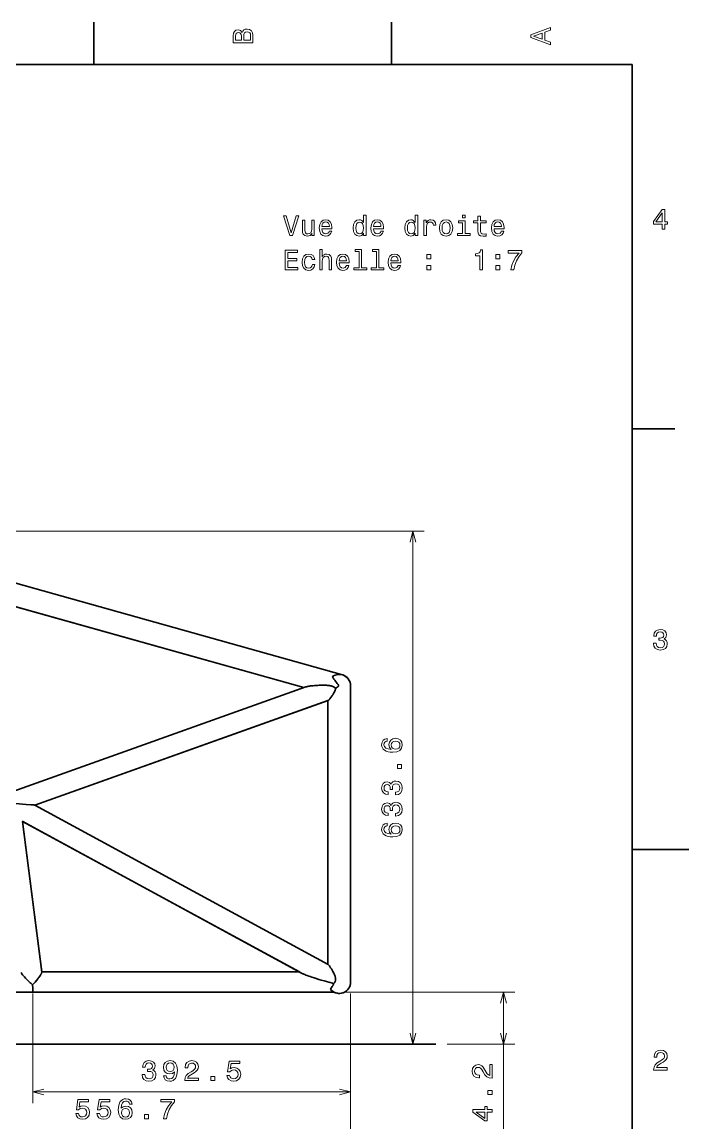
# Model space of a CAD drawing. Extents: x 0 to 420, y 0 to 297.
# Drawn here: x 302.3 to 420, y 100.2 to 294.5 of the extents above; entities that cross this region are included whole.
import ezdxf

# ---------------------------------------------------------------- set-up
doc = ezdxf.new("R2010")
doc.units = 0

msp = doc.modelspace()

# ---------------------------------------------------------------- linework, layer by layer
at = {"color": 7, "lineweight": 35, "ltscale": 0.1875}
for p, q in [((315, 287), (315, 294.5)), ((367.5, 287), (367.5, 294.5)), ((410, 222.699997), (417.5, 222.699997))]:
    msp.add_line(p, q, dxfattribs=at)
at = {"color": 7, "lineweight": 35}
for p, q in [((410, 287), (10, 287)), ((410, 10), (410, 287)), ((268.923492, 204.54863), (358.84906, 179.298935)), ((269.725861, 200.16864), (352.077179, 177.045685)), ((269.725891, 200.16864), (352.07724, 177.045654)), ((299.923279, 158.44429), (352.430786, 177.171753)), ((360.310303, 177.372864), (360.310303, 125.087151)), ((360.310303, 177.372864), (360.310303, 125.087151)), ((360.310303, 177.372864), (360.310303, 125.087151)), ((304.595764, 156.319), (356.344086, 174.775696)), ((304.595795, 156.319016), (356.310303, 174.763641)), ((356.310303, 174.763641), (356.310303, 128.206863)), ((304.595337, 156.319244), (356.350952, 128.184753)), ((302.343475, 153.478363), (351.782806, 126.603004)), ((302.44223, 153.424667), (351.286377, 126.872864)), ((302.442261, 153.424652), (305.809052, 126.872864)), ((305.815308, 126.82338), (302.442261, 153.424622)), ((351.286407, 126.872864), (305.809052, 126.872864)), ((304.235443, 123.30143), (259.341614, 123.30143)), ((304.235443, 123.30143), (259.392822, 123.30143)), ((357.409637, 123.30143), (304.235443, 123.30143)), ((357.409637, 123.30143), (304.235443, 123.30143)), ((23.694918, 114.130005), (375.359344, 114.130005))]:
    msp.add_line(p, q, dxfattribs=at)
at = {"color": 7, "lineweight": 13}
for p, q in [((274.199524, 204.645325), (373.312958, 204.645325)), ((371.312958, 114.130005), (371.312958, 204.645325)), ((359.409637, 123.30143), (389.275696, 123.30143)), ((360.310303, 123.087151), (360.310303, 81.043495)), ((360.310303, 123.087151), (360.310303, 96.966209)), ((360.310303, 123.087151), (360.310303, 71.443031)), ((387.275696, 96.615097), (387.275696, 123.30143)), ((304.235565, 105.694244), (360.310303, 105.694244))]:
    msp.add_line(p, q, dxfattribs=at)
at = {"color": 7, "lineweight": 35, "ltscale": 0.000296}
for p, q in [((360.310303, 177.372864), (360.310272, 177.361008)), ((360.310303, 125.087151), (360.310272, 125.099007))]:
    msp.add_line(p, q, dxfattribs=at)
at = {"color": 7, "lineweight": 35, "ltscale": 0.25}
msp.add_line((410, 148.5), (420, 148.5), dxfattribs=at)
at = {"color": 7, "lineweight": 35, "ltscale": 0.000365}
msp.add_line((360.310303, 125.087151), (360.310242, 125.101738), dxfattribs=at)
at = {"color": 7, "lineweight": 13, "ltscale": 0.484826}
msp.add_line((304.235565, 123.087273), (304.235565, 103.694244), dxfattribs=at)
at = {"color": 7, "lineweight": 13, "ltscale": 0.484823}
msp.add_line((360.310303, 123.087151), (360.310303, 103.694244), dxfattribs=at)
at = {"color": 230, "lineweight": 13}
msp.add_line((360.310303, 123.087151), (360.310303, 89.004845), dxfattribs=at)
at = {"color": 7, "lineweight": 13, "ltscale": 0.297909}
msp.add_line((377.359344, 114.130005), (389.275696, 114.130005), dxfattribs=at)
at = {"color": 7, "lineweight": 13}
for points in [[(395.583221, 290.466858), (395.583221, 290.930847), (394.554413, 291.299011), (394.554413, 292.695984), (395.583221, 293.064117), (395.583221, 293.538177), (392.078186, 292.257202), (392.078186, 291.742798)], [(341.192017, 292.630402), (340.899506, 292.983429), (340.70282, 293.074219), (340.460754, 293.104462), (340.082489, 293.03891), (339.810181, 292.842224), (339.643738, 292.524506), (339.583221, 292.080688), (339.583221, 290.835022), (343.083221, 290.835022), (343.083221, 292.151306), (343.012604, 292.620331), (342.805847, 292.968292), (342.478027, 293.18515), (342.034241, 293.260803), (341.736694, 293.215424), (341.489563, 293.094391), (341.308014, 292.897705)], [(341.035675, 291.984863), (341.035675, 291.299011), (340.001801, 291.299011), (340.001801, 292.025208), (340.032074, 292.297546), (340.122833, 292.489197), (340.279175, 292.605194), (340.511169, 292.645538), (340.743164, 292.600159), (340.904541, 292.479126), (341.005402, 292.272339)], [(342.664642, 292.095825), (342.664642, 291.299011), (341.45929, 291.299011), (341.45929, 292.050446), (341.494598, 292.368164), (341.600525, 292.595093), (341.782074, 292.731262), (342.044312, 292.776672), (342.321686, 292.731262), (342.513336, 292.605194), (342.629333, 292.393372)], [(394.125732, 291.460388), (392.582489, 292), (394.125732, 292.539642)], [(362.592743, 257.22052), (362.592743, 256.801941), (363.03656, 256.801941), (363.03656, 260.422974), (362.597809, 260.422974), (362.597809, 259.096619), (362.259888, 259.479889), (362.053131, 259.570679), (361.816101, 259.605988), (361.387421, 259.505096), (361.054565, 259.222687), (360.837708, 258.768799), (360.762054, 258.158569), (360.837708, 257.54834), (361.054565, 257.089417), (361.387421, 256.801941), (361.816101, 256.706116), (362.053131, 256.741425), (362.264954, 256.832214)], [(371.700836, 257.22052), (371.700836, 256.801941), (372.144623, 256.801941), (372.144623, 260.422974), (371.705872, 260.422974), (371.705872, 259.096619), (371.367981, 259.479889), (371.161194, 259.570679), (370.924164, 259.605988), (370.495483, 259.505096), (370.162628, 259.222687), (369.94577, 258.768799), (369.870117, 258.158569), (369.94577, 257.54834), (370.162628, 257.089417), (370.495483, 256.801941), (370.924164, 256.706116), (371.161194, 256.741425), (371.373016, 256.832214)], [(380.516388, 260.422974), (380.047363, 260.422974), (380.047363, 259.91864), (380.516388, 259.91864)], [(415.277374, 257.966766), (415.731262, 257.966766), (415.731262, 258.834198), (416.23056, 258.834198), (416.23056, 259.237671), (415.731262, 259.237671), (415.731262, 261.391113), (415.272339, 261.391113), (413.739197, 259.278015), (413.739197, 258.834198), (415.277374, 258.834198)], [(414.162842, 259.237671), (415.277374, 260.806091), (415.277374, 259.237671)], [(350.705872, 260.306976), (349.828339, 257.326447), (348.925598, 260.306976), (348.446503, 260.306976), (349.576172, 256.801941), (350.080505, 256.801941), (351.184967, 260.306976)], [(353.908325, 259.510162), (353.464508, 259.510162), (353.464508, 257.946747), (353.414093, 257.583649), (353.267822, 257.321381), (353.040894, 257.160004), (352.743317, 257.109589), (352.506287, 257.149933), (352.355011, 257.270966), (352.269257, 257.477722), (352.249084, 257.770233), (352.249084, 259.510162), (351.805298, 259.510162), (351.805298, 257.729889), (351.820435, 257.371826), (351.916229, 257.07428), (352.20874, 256.801941), (352.677765, 256.706116), (352.929932, 256.741425), (353.14679, 256.832214), (353.333374, 256.988525), (353.48468, 257.215485), (353.48468, 256.801941), (353.908325, 256.801941)], [(355.244781, 258.027435), (357.019989, 258.027435), (357.025024, 258.234222), (356.944336, 258.814178), (356.722443, 259.247894), (356.369415, 259.510162), (355.900391, 259.605988), (355.441467, 259.505096), (355.08844, 259.222687), (354.861481, 258.763763), (354.780792, 258.158569), (354.856445, 257.538239), (355.083374, 257.084351), (355.431366, 256.801941), (355.885254, 256.706116), (356.278625, 256.771667), (356.60141, 256.943146), (356.83844, 257.215485), (356.974609, 257.578583), (356.535828, 257.578583), (356.445068, 257.376862), (356.313934, 257.225586), (355.940735, 257.104523), (355.653259, 257.160004), (355.436401, 257.336517), (355.295197, 257.623993), (355.244781, 258.012329)], [(355.244781, 258.400635), (355.300232, 258.748627), (355.436401, 259.005829), (355.643188, 259.16217), (355.915527, 259.217651), (356.1828, 259.16217), (356.389587, 259.005829), (356.515656, 258.748627), (356.561066, 258.400635)], [(361.891754, 259.20755), (362.184265, 259.136963), (362.406158, 258.940277), (362.537292, 258.612457), (362.587708, 258.158569), (362.537292, 257.699646), (362.406158, 257.371826), (362.184265, 257.170105), (361.891754, 257.104523), (361.61438, 257.170105), (361.402557, 257.371826), (361.261353, 257.704681), (361.215942, 258.158569), (361.261353, 258.607422), (361.402557, 258.935211), (361.61438, 259.136963)], [(364.352844, 258.027435), (366.128052, 258.027435), (366.133087, 258.234222), (366.052399, 258.814178), (365.830505, 259.247894), (365.477478, 259.510162), (365.008453, 259.605988), (364.54953, 259.505096), (364.196503, 259.222687), (363.969543, 258.763763), (363.888855, 258.158569), (363.964508, 257.538239), (364.191467, 257.084351), (364.539429, 256.801941), (364.993317, 256.706116), (365.386688, 256.771667), (365.709473, 256.943146), (365.946503, 257.215485), (366.082672, 257.578583), (365.64389, 257.578583), (365.553131, 257.376862), (365.421997, 257.225586), (365.048798, 257.104523), (364.761353, 257.160004), (364.544495, 257.336517), (364.403259, 257.623993), (364.352844, 258.012329)], [(364.352844, 258.400635), (364.408325, 258.748627), (364.544495, 259.005829), (364.751251, 259.16217), (365.02359, 259.217651), (365.290894, 259.16217), (365.49765, 259.005829), (365.623718, 258.748627), (365.669128, 258.400635)], [(370.999817, 259.20755), (371.292328, 259.136963), (371.514221, 258.940277), (371.645355, 258.612457), (371.69577, 258.158569), (371.645355, 257.699646), (371.514221, 257.371826), (371.292328, 257.170105), (370.999817, 257.104523), (370.722443, 257.170105), (370.51062, 257.371826), (370.369415, 257.704681), (370.324036, 258.158569), (370.369415, 258.607422), (370.51062, 258.935211), (370.722443, 259.136963)], [(373.239014, 256.801941), (373.6828, 256.801941), (373.6828, 258.35022), (373.72821, 258.723419), (373.86438, 258.990692), (374.086273, 259.1521), (374.38382, 259.20755), (374.605713, 259.172272), (374.772156, 259.071381), (374.873016, 258.899933), (374.908325, 258.667938), (375.357147, 258.667938), (375.296631, 259.076447), (375.130219, 259.368958), (374.852844, 259.545471), (374.474609, 259.605988), (374.217377, 259.565643), (373.995483, 259.464752), (373.798798, 259.293304), (373.642456, 259.06131), (373.642456, 259.510162), (373.239014, 259.510162)], [(375.977478, 258.153534), (376.058167, 257.538239), (376.290161, 257.084351), (376.658325, 256.801941), (377.152557, 256.706116), (377.641754, 256.801941), (378.009888, 257.079315), (378.241882, 257.533203), (378.327606, 258.153534), (378.241882, 258.768799), (378.009888, 259.227722), (377.641754, 259.505096), (377.152557, 259.605988), (376.658325, 259.505096), (376.290161, 259.222687), (376.058167, 258.768799)], [(376.431366, 258.158569), (376.476746, 258.612457), (376.617981, 258.940277), (376.84491, 259.141998), (377.152557, 259.212616), (377.455139, 259.141998), (377.682098, 258.945313), (377.823303, 258.612457), (377.873718, 258.158569), (377.823303, 257.699646), (377.682098, 257.366791), (377.455139, 257.165039), (377.152557, 257.099487), (376.84491, 257.165039), (376.617981, 257.366791), (376.476746, 257.699646)], [(380.501251, 257.17514), (380.501251, 259.419373), (379.361481, 259.419373), (379.361481, 259.041138), (380.057434, 259.041138), (380.057434, 257.17514), (379.149658, 257.17514), (379.149658, 256.801941), (381.419128, 256.801941), (381.419128, 257.17514)], [(382.775757, 259.041138), (382.775757, 257.684509), (382.806, 257.245758), (382.947205, 256.943146), (383.229645, 256.766632), (383.70874, 256.706116), (384.233246, 256.731323), (384.233246, 257.114624), (383.849945, 257.084351), (383.501953, 257.124695), (383.315369, 257.250793), (383.23468, 257.462616), (383.219543, 257.760162), (383.219543, 259.041138), (384.233246, 259.041138), (384.233246, 259.419373), (383.219543, 259.419373), (383.219543, 260.211151), (382.775757, 260.211151), (382.775757, 259.419373), (382.009186, 259.419373), (382.009186, 259.041138)], [(385.60498, 258.027435), (387.380219, 258.027435), (387.385254, 258.234222), (387.304565, 258.814178), (387.082672, 259.247894), (386.729645, 259.510162), (386.26062, 259.605988), (385.801666, 259.505096), (385.448639, 259.222687), (385.22171, 258.763763), (385.141022, 258.158569), (385.216675, 257.538239), (385.443604, 257.084351), (385.791595, 256.801941), (386.245483, 256.706116), (386.638855, 256.771667), (386.961609, 256.943146), (387.198639, 257.215485), (387.334808, 257.578583), (386.896057, 257.578583), (386.805267, 257.376862), (386.674164, 257.225586), (386.300964, 257.104523), (386.013489, 257.160004), (385.796631, 257.336517), (385.655426, 257.623993), (385.60498, 258.012329)], [(385.60498, 258.400635), (385.660461, 258.748627), (385.796631, 259.005829), (386.003418, 259.16217), (386.275757, 259.217651), (386.54303, 259.16217), (386.749817, 259.005829), (386.875885, 258.748627), (386.921265, 258.400635)], [(348.769257, 250.755112), (350.988281, 250.755112), (350.988281, 251.178741), (349.233246, 251.178741), (349.233246, 252.363907), (350.796631, 252.363907), (350.796631, 252.782486), (349.233246, 252.782486), (349.233246, 253.831482), (350.947937, 253.831482), (350.947937, 254.255112), (348.769257, 254.255112)], [(353.545197, 252.565628), (353.983978, 252.565628), (353.893188, 252.969086), (353.676331, 253.286804), (353.33844, 253.48349), (352.899658, 253.559143), (352.415527, 253.458282), (352.047363, 253.175858), (351.815369, 252.716934), (351.73468, 252.101654), (351.810333, 251.491425), (352.037292, 251.037537), (352.395355, 250.755112), (352.884552, 250.659286), (353.318268, 250.73494), (353.656158, 250.946747), (353.888153, 251.279602), (353.989014, 251.723404), (353.565369, 251.723404), (353.489716, 251.440994), (353.348511, 251.229172), (353.14679, 251.098053), (352.899658, 251.057709), (352.592041, 251.12326), (352.370117, 251.324997), (352.233978, 251.652802), (352.188568, 252.116776), (352.233978, 252.570679), (352.375183, 252.898483), (352.602112, 253.10022), (352.899658, 253.170822), (353.161926, 253.125427), (353.358612, 253.00943), (353.489716, 252.817795)], [(354.856445, 250.755112), (355.300232, 250.755112), (355.300232, 252.318512), (355.345642, 252.676575), (355.491882, 252.938828), (355.718842, 253.10022), (356.021423, 253.160736), (356.263489, 253.110306), (356.414795, 252.974136), (356.490448, 252.747192), (356.515656, 252.444595), (356.515656, 250.755112), (356.959473, 250.755112), (356.959473, 252.53537), (356.939301, 252.893433), (356.848511, 253.190994), (356.550964, 253.463318), (356.086975, 253.559143), (355.834839, 253.523849), (355.617981, 253.428024), (355.436401, 253.276718), (355.300232, 253.069946), (355.300232, 254.376144), (354.856445, 254.376144)], [(358.280792, 251.980621), (360.056, 251.980621), (360.061066, 252.187393), (359.980347, 252.767365), (359.758453, 253.20108), (359.405426, 253.463318), (358.936401, 253.559143), (358.477478, 253.458282), (358.124451, 253.175858), (357.897522, 252.716934), (357.816803, 252.11174), (357.892456, 251.491425), (358.119415, 251.037537), (358.467407, 250.755112), (358.921295, 250.659286), (359.314667, 250.724854), (359.637421, 250.896317), (359.874451, 251.168655), (360.01062, 251.531769), (359.571869, 251.531769), (359.481079, 251.330032), (359.349945, 251.178741), (358.976746, 251.057709), (358.689301, 251.113174), (358.472443, 251.289688), (358.331238, 251.577164), (358.280792, 251.965485)], [(358.280792, 252.353821), (358.336273, 252.701797), (358.472443, 252.959), (358.679199, 253.115341), (358.951538, 253.170822), (359.218842, 253.115341), (359.425598, 252.959), (359.551697, 252.701797), (359.597076, 252.353821)], [(361.811066, 254.002945), (361.811066, 251.128311), (360.898224, 251.128311), (360.898224, 250.755112), (363.162628, 250.755112), (363.162628, 251.128311), (362.254852, 251.128311), (362.254852, 254.376144), (361.115082, 254.376144), (361.115082, 254.002945)], [(364.847076, 254.002945), (364.847076, 251.128311), (363.934265, 251.128311), (363.934265, 250.755112), (366.198669, 250.755112), (366.198669, 251.128311), (365.290894, 251.128311), (365.290894, 254.376144), (364.151123, 254.376144), (364.151123, 254.002945)], [(367.388855, 251.980621), (369.164063, 251.980621), (369.169128, 252.187393), (369.08844, 252.767365), (368.866516, 253.20108), (368.513489, 253.463318), (368.044495, 253.559143), (367.585541, 253.458282), (367.232513, 253.175858), (367.005585, 252.716934), (366.924896, 252.11174), (367.000519, 251.491425), (367.227478, 251.037537), (367.57547, 250.755112), (368.029358, 250.659286), (368.422729, 250.724854), (368.745483, 250.896317), (368.982513, 251.168655), (369.118683, 251.531769), (368.679932, 251.531769), (368.589142, 251.330032), (368.458038, 251.178741), (368.084839, 251.057709), (367.797363, 251.113174), (367.580505, 251.289688), (367.439301, 251.577164), (367.388855, 251.965485)], [(367.388855, 252.353821), (367.444336, 252.701797), (367.580505, 252.959), (367.787262, 253.115341), (368.059601, 253.170822), (368.326904, 253.115341), (368.533661, 252.959), (368.65976, 252.701797), (368.705139, 252.353821)], [(373.768555, 252.711884), (374.464508, 252.711884), (374.464508, 253.463318), (373.768555, 253.463318)], [(383.13382, 250.755112), (383.592743, 250.755112), (383.592743, 254.280334), (383.249817, 254.280334), (383.159027, 253.972687), (382.977478, 253.765915), (382.700104, 253.644882), (382.316803, 253.604538), (382.316803, 253.24646), (383.13382, 253.24646)], [(385.912628, 252.711884), (386.608582, 252.711884), (386.608582, 253.463318), (385.912628, 253.463318)], [(388.595612, 250.755112), (389.10498, 250.755112), (389.271423, 251.58725), (389.563934, 252.363907), (389.977478, 253.085083), (390.51709, 253.76088), (390.51709, 254.179459), (388.116516, 254.179459), (388.116516, 253.720535), (390.032959, 253.720535), (389.47818, 253.039688), (389.059601, 252.328598), (388.76709, 251.572113)], [(373.768555, 250.755112), (374.464508, 250.755112), (374.464508, 251.506546), (373.768555, 251.506546)], [(385.912628, 250.755112), (386.608582, 250.755112), (386.608582, 251.506546), (385.912628, 251.506546)], [(413.729126, 184.866226), (413.729126, 184.830917), (413.809814, 184.346771), (414.046844, 183.983658), (414.420044, 183.751663), (414.914276, 183.665939), (415.438782, 183.751663), (415.832153, 183.973572), (416.08429, 184.326599), (416.175079, 184.780487), (416.134735, 185.078033), (416.023773, 185.320114), (415.842224, 185.506714), (415.600159, 185.642883), (415.927948, 185.915222), (416.043945, 186.348938), (415.968292, 186.74231), (415.751434, 187.039856), (415.398407, 187.226456), (414.914276, 187.292023), (414.460388, 187.211319), (414.112396, 186.989426), (413.885468, 186.636398), (413.809814, 186.167374), (413.809814, 186.13208), (414.258636, 186.13208), (414.299011, 186.454834), (414.430115, 186.686829), (414.641937, 186.828033), (414.939484, 186.878479), (415.201721, 186.83812), (415.393372, 186.732224), (415.509369, 186.560745), (415.554749, 186.328766), (415.509369, 186.081635), (415.388336, 185.915222), (415.176514, 185.814346), (414.889069, 185.784088), (414.692383, 185.789139), (414.692383, 185.390717), (414.939484, 185.400803), (415.257202, 185.355423), (415.494232, 185.234375), (415.635468, 185.037689), (415.685883, 184.780487), (415.630402, 184.487976), (415.484161, 184.271118), (415.252167, 184.134949), (414.944519, 184.089569), (414.626801, 184.139999), (414.394806, 184.29129), (414.248566, 184.533371), (414.193085, 184.866226)], [(366.756042, 168.070084), (366.347534, 167.974258), (366.044922, 167.752365), (365.853302, 167.409424), (365.78772, 166.965622), (365.823029, 166.66806), (365.918854, 166.410858), (366.075195, 166.183914), (366.297089, 165.992279), (366.574463, 165.840973), (366.912354, 165.730026), (367.310791, 165.659424), (367.759644, 165.639252), (368.475769, 165.71994), (368.995209, 165.967056), (369.307892, 166.365463), (369.413818, 166.910141), (369.323029, 167.399338), (369.085999, 167.772537), (368.712799, 168.014603), (368.238739, 168.100342), (367.759644, 168.014603), (367.391479, 167.782623), (367.159485, 167.424545), (367.078796, 166.980743), (367.179657, 166.501633), (367.467133, 166.14357), (366.912354, 166.219223), (366.513947, 166.3806), (366.276917, 166.627716), (366.196228, 166.970657), (366.236572, 167.222824), (366.342468, 167.414459), (366.518982, 167.540543), (366.756042, 167.60611)], [(368.243774, 167.611145), (368.561493, 167.555679), (368.803589, 167.414459), (368.964966, 167.187515), (369.015381, 166.905106), (368.964966, 166.607544), (368.808624, 166.3806), (368.566559, 166.234344), (368.24881, 166.188965), (367.936157, 166.239395), (367.699097, 166.3806), (367.547821, 166.612595), (367.49234, 166.925278), (367.547821, 167.197601), (367.694061, 167.414459), (367.931091, 167.555679)], [(369.312958, 162.775711), (369.312958, 163.471664), (368.561493, 163.471664), (368.561493, 162.775711)], [(368.213531, 158.116776), (368.24881, 158.116776), (368.732971, 158.197464), (369.0961, 158.434494), (369.328064, 158.807693), (369.413818, 159.301926), (369.328064, 159.826416), (369.106171, 160.219788), (368.753143, 160.471954), (368.299255, 160.562729), (368.001709, 160.522385), (367.759644, 160.411438), (367.573029, 160.229874), (367.436859, 159.987808), (367.16452, 160.315613), (366.730804, 160.43161), (366.337433, 160.355957), (366.039886, 160.139099), (365.853302, 159.786072), (365.78772, 159.301926), (365.868408, 158.848038), (366.090332, 158.500061), (366.443359, 158.273102), (366.912354, 158.197464), (366.947662, 158.197464), (366.947662, 158.646301), (366.624908, 158.686661), (366.392914, 158.81778), (366.251709, 159.029587), (366.201263, 159.327148), (366.241608, 159.589386), (366.347534, 159.781036), (366.518982, 159.897034), (366.750977, 159.942413), (366.998108, 159.897034), (367.16452, 159.775986), (367.265381, 159.564178), (367.295654, 159.276718), (367.290619, 159.080032), (367.689026, 159.080032), (367.678925, 159.327148), (367.724335, 159.644867), (367.845367, 159.881897), (368.042053, 160.023102), (368.299255, 160.073547), (368.591766, 160.018066), (368.808624, 159.871811), (368.944794, 159.639816), (368.990173, 159.332184), (368.939758, 159.014465), (368.788452, 158.782471), (368.546387, 158.636215), (368.213531, 158.58075)], [(368.213531, 154.380753), (368.24881, 154.380753), (368.732971, 154.461441), (369.0961, 154.698471), (369.328064, 155.071671), (369.413818, 155.565903), (369.328064, 156.090393), (369.106171, 156.483765), (368.753143, 156.735931), (368.299255, 156.826706), (368.001709, 156.786362), (367.759644, 156.675415), (367.573029, 156.493851), (367.436859, 156.251785), (367.16452, 156.57959), (366.730804, 156.695587), (366.337433, 156.619934), (366.039886, 156.403076), (365.853302, 156.050049), (365.78772, 155.565903), (365.868408, 155.112015), (366.090332, 154.764038), (366.443359, 154.537079), (366.912354, 154.461441), (366.947662, 154.461441), (366.947662, 154.910278), (366.624908, 154.950638), (366.392914, 155.081757), (366.251709, 155.293564), (366.201263, 155.591125), (366.241608, 155.853363), (366.347534, 156.045013), (366.518982, 156.161011), (366.750977, 156.20639), (366.998108, 156.161011), (367.16452, 156.039963), (367.265381, 155.828156), (367.295654, 155.540695), (367.290619, 155.344009), (367.689026, 155.344009), (367.678925, 155.591125), (367.724335, 155.908844), (367.845367, 156.145874), (368.042053, 156.287079), (368.299255, 156.337524), (368.591766, 156.282043), (368.808624, 156.135788), (368.944794, 155.903793), (368.990173, 155.596161), (368.939758, 155.278442), (368.788452, 155.046448), (368.546387, 154.900192), (368.213531, 154.844727)], [(366.756042, 153.125992), (366.347534, 153.030167), (366.044922, 152.808273), (365.853302, 152.465332), (365.78772, 152.02153), (365.823029, 151.723969), (365.918854, 151.466766), (366.075195, 151.239822), (366.297089, 151.048187), (366.574463, 150.896881), (366.912354, 150.785934), (367.310791, 150.715332), (367.759644, 150.69516), (368.475769, 150.775848), (368.995209, 151.022964), (369.307892, 151.421387), (369.413818, 151.966049), (369.323029, 152.455246), (369.085999, 152.828445), (368.712799, 153.070511), (368.238739, 153.15625), (367.759644, 153.070511), (367.391479, 152.838531), (367.159485, 152.480453), (367.078796, 152.036652), (367.179657, 151.557541), (367.467133, 151.199478), (366.912354, 151.275131), (366.513947, 151.436508), (366.276917, 151.683624), (366.196228, 152.026566), (366.236572, 152.278732), (366.342468, 152.470367), (366.518982, 152.596451), (366.756042, 152.662018)], [(368.243774, 152.667053), (368.561493, 152.611588), (368.803589, 152.470367), (368.964966, 152.243423), (369.015381, 151.960999), (368.964966, 151.663452), (368.808624, 151.436508), (368.566559, 151.290253), (368.24881, 151.244873), (367.936157, 151.295303), (367.699097, 151.436508), (367.547821, 151.668503), (367.49234, 151.981171), (367.547821, 152.25351), (367.694061, 152.470367), (367.931091, 152.611588)], [(413.76947, 109.566788), (416.175079, 109.566788), (416.175079, 110.000504), (414.273773, 110.000504), (414.3797, 110.237534), (414.561249, 110.434219), (415.121033, 110.79229), (415.418579, 110.943588), (415.751434, 111.160446), (415.988464, 111.412613), (416.124634, 111.710159), (416.175079, 112.048058), (416.089355, 112.471687), (415.852325, 112.804543), (415.489197, 113.016357), (415.020172, 113.092003), (414.536041, 113.006271), (414.167877, 112.769234), (413.930847, 112.390999), (413.850159, 111.891716), (413.850159, 111.821114), (414.309082, 111.821114), (414.309082, 111.861458), (414.354462, 112.204399), (414.490631, 112.456558), (414.707489, 112.617943), (414.994965, 112.673416), (415.287476, 112.622986), (415.504333, 112.496902), (415.645538, 112.300217), (415.695984, 112.053101), (415.660675, 111.821114), (415.56485, 111.624428), (415.403473, 111.452957), (415.181549, 111.301659), (414.884003, 111.140274), (414.389771, 110.827591), (414.041779, 110.494743), (413.835022, 110.091286), (413.76947, 109.581917)], [(323.529999, 108.793671), (323.529999, 108.758369), (323.610687, 108.274216), (323.847717, 107.911102), (324.220917, 107.679115), (324.715149, 107.593384), (325.239655, 107.679115), (325.633026, 107.901016), (325.885193, 108.254044), (325.975952, 108.707932), (325.935608, 109.005486), (325.824677, 109.247559), (325.643097, 109.434158), (325.401031, 109.570328), (325.728851, 109.842659), (325.844849, 110.276375), (325.769196, 110.669746), (325.552338, 110.9673), (325.19931, 111.1539), (324.715149, 111.21946), (324.261261, 111.138771), (323.913269, 110.91687), (323.68634, 110.563843), (323.610687, 110.094818), (323.610687, 110.059517), (324.05954, 110.059517), (324.099884, 110.382286), (324.231018, 110.614273), (324.44281, 110.755486), (324.740387, 110.805916), (325.002625, 110.765572), (325.194275, 110.65966), (325.310242, 110.48819), (325.355652, 110.256203), (325.310242, 110.009087), (325.189209, 109.842659), (324.977417, 109.741798), (324.689941, 109.711533), (324.493256, 109.716583), (324.493256, 109.318161), (324.740387, 109.328255), (325.058105, 109.28286), (325.295135, 109.161827), (325.43634, 108.965141), (325.486755, 108.707932), (325.431305, 108.415428), (325.285034, 108.19857), (325.05304, 108.062401), (324.745422, 108.017014), (324.427704, 108.067444), (324.195709, 108.218742), (324.049438, 108.460815), (323.993988, 108.793671)], [(327.326538, 108.561684), (327.402191, 108.163269), (327.619049, 107.855629), (327.961975, 107.663986), (328.415863, 107.593384), (328.71344, 107.628685), (328.980713, 107.71946), (329.207672, 107.875801), (329.399292, 108.097702), (329.550598, 108.375084), (329.66156, 108.718018), (329.727112, 109.111389), (329.752319, 109.565285), (329.666595, 110.276375), (329.419464, 110.79583), (329.026093, 111.108513), (328.486481, 111.21946), (327.992249, 111.128685), (327.619049, 110.886612), (327.376984, 110.513412), (327.296265, 110.044388), (327.376984, 109.560242), (327.614014, 109.192085), (327.967041, 108.960098), (328.415863, 108.884445), (328.889954, 108.98027), (329.248016, 109.272774), (329.167328, 108.712975), (329.00592, 108.31456), (328.75882, 108.07753), (328.420929, 108.001884), (328.158661, 108.037186), (327.967041, 108.148132), (327.840942, 108.324646), (327.790527, 108.561684)], [(327.785461, 110.049431), (327.835907, 110.362114), (327.977112, 110.60923), (328.199005, 110.765572), (328.486481, 110.821045), (328.784027, 110.765572), (329.010986, 110.60923), (329.152191, 110.367157), (329.207672, 110.054474), (329.152191, 109.736755), (329.010986, 109.499718), (328.778992, 109.35347), (328.471344, 109.303032), (328.19397, 109.35347), (327.977112, 109.499718), (327.835907, 109.731712)], [(331.042389, 107.694244), (333.447998, 107.694244), (333.447998, 108.12796), (331.546722, 108.12796), (331.652618, 108.364998), (331.834167, 108.561684), (332.393982, 108.919746), (332.691528, 109.071045), (333.024384, 109.287903), (333.261414, 109.54007), (333.397583, 109.837616), (333.447998, 110.175514), (333.362274, 110.599144), (333.125244, 110.931999), (332.762115, 111.143814), (332.293121, 111.21946), (331.80896, 111.133728), (331.440796, 110.896698), (331.203766, 110.518456), (331.123077, 110.019173), (331.123077, 109.94857), (331.582001, 109.94857), (331.582001, 109.988914), (331.627411, 110.331856), (331.76358, 110.584015), (331.980438, 110.745399), (332.267883, 110.800873), (332.560394, 110.750443), (332.777252, 110.624359), (332.918457, 110.427673), (332.968903, 110.180557), (332.933594, 109.94857), (332.837769, 109.751884), (332.676392, 109.580414), (332.454498, 109.429115), (332.156952, 109.267731), (331.66272, 108.955055), (331.314728, 108.6222), (331.107941, 108.218742), (331.042389, 107.709373)], [(338.494263, 108.607071), (338.605225, 108.193527), (338.852325, 107.870758), (339.215454, 107.669029), (339.679413, 107.593384), (340.188782, 107.684158), (340.587189, 107.931274), (340.839355, 108.324646), (340.935181, 108.828972), (340.849457, 109.297989), (340.607361, 109.666145), (340.229126, 109.903175), (339.739929, 109.988914), (339.361694, 109.928398), (339.069183, 109.761971), (339.210388, 110.705055), (340.74353, 110.705055), (340.74353, 111.118599), (338.872498, 111.118599), (338.595123, 109.262688), (338.998596, 109.262688), (339.291077, 109.499718), (339.664276, 109.585457), (339.987061, 109.529984), (340.234161, 109.368599), (340.390503, 109.121475), (340.445984, 108.803757), (340.390503, 108.486031), (340.229126, 108.238914), (339.982025, 108.082573), (339.664276, 108.0271), (339.397003, 108.062401), (339.190216, 108.178398), (339.03894, 108.359955), (338.963287, 108.607071)], [(385.275726, 108.110626), (385.275726, 110.516243), (384.84198, 110.516243), (384.84198, 108.614952), (384.60495, 108.720856), (384.408264, 108.902412), (384.050201, 109.462212), (383.898926, 109.759766), (383.682037, 110.092613), (383.429901, 110.329643), (383.132355, 110.465813), (382.794434, 110.516243), (382.370819, 110.430511), (382.037964, 110.193481), (381.826141, 109.830368), (381.750488, 109.361343), (381.836243, 108.877197), (382.073273, 108.509041), (382.451508, 108.272011), (382.950775, 108.191315), (383.021393, 108.191315), (383.021393, 108.650253), (382.981049, 108.650253), (382.638092, 108.695641), (382.385956, 108.83181), (382.224548, 109.048668), (382.169098, 109.336128), (382.219513, 109.628639), (382.345612, 109.845497), (382.542297, 109.98671), (382.789398, 110.03714), (383.021393, 110.001839), (383.218079, 109.906013), (383.389557, 109.744629), (383.540833, 109.522728), (383.70224, 109.225182), (384.014893, 108.730942), (384.347748, 108.382957), (384.751221, 108.176186), (385.26059, 108.110626)], [(335.66098, 107.694244), (336.356934, 107.694244), (336.356934, 108.445686), (335.66098, 108.445686)], [(385.275726, 105.257172), (385.275726, 105.953133), (384.524261, 105.953133), (384.524261, 105.257172)], [(311.82605, 101.879028), (311.937012, 101.465485), (312.184113, 101.142723), (312.547241, 100.940994), (313.0112, 100.865341), (313.520569, 100.956123), (313.918976, 101.203239), (314.171143, 101.596611), (314.266968, 102.100937), (314.181244, 102.569954), (313.939148, 102.93811), (313.560913, 103.17514), (313.071716, 103.26088), (312.693481, 103.200356), (312.40097, 103.033928), (312.542175, 103.977013), (314.075317, 103.977013), (314.075317, 104.390556), (312.204285, 104.390556), (311.92691, 102.534653), (312.330383, 102.534653), (312.622864, 102.771683), (312.996063, 102.857414), (313.318848, 102.801941), (313.565948, 102.640556), (313.72229, 102.39344), (313.777771, 102.075714), (313.72229, 101.757996), (313.560913, 101.51088), (313.313812, 101.354538), (312.996063, 101.299057), (312.72879, 101.334366), (312.522003, 101.450356), (312.370728, 101.631912), (312.295074, 101.879028)], [(315.562073, 101.879028), (315.673004, 101.465485), (315.920135, 101.142723), (316.283234, 100.940994), (316.747223, 100.865341), (317.256592, 100.956123), (317.654999, 101.203239), (317.907166, 101.596611), (318.002991, 102.100937), (317.917267, 102.569954), (317.675171, 102.93811), (317.296936, 103.17514), (316.807739, 103.26088), (316.429504, 103.200356), (316.136993, 103.033928), (316.278198, 103.977013), (317.81134, 103.977013), (317.81134, 104.390556), (315.940308, 104.390556), (315.662933, 102.534653), (316.066376, 102.534653), (316.358887, 102.771683), (316.732086, 102.857414), (317.054871, 102.801941), (317.301971, 102.640556), (317.458313, 102.39344), (317.513794, 102.075714), (317.458313, 101.757996), (317.296936, 101.51088), (317.049805, 101.354538), (316.732086, 101.299057), (316.464813, 101.334366), (316.258026, 101.450356), (316.10672, 101.631912), (316.031097, 101.879028)], [(321.759186, 103.523125), (321.663361, 103.931625), (321.441467, 104.234222), (321.098511, 104.425858), (320.654724, 104.491425), (320.357178, 104.456123), (320.099976, 104.360298), (319.873016, 104.203957), (319.681366, 103.982056), (319.53009, 103.704681), (319.419128, 103.366783), (319.348511, 102.968369), (319.328339, 102.519524), (319.409027, 101.803383), (319.656158, 101.283928), (320.054565, 100.971252), (320.599243, 100.865341), (321.08844, 100.956123), (321.461639, 101.193153), (321.703705, 101.566353), (321.789429, 102.040413), (321.703705, 102.519524), (321.47171, 102.88768), (321.113647, 103.119667), (320.669861, 103.200356), (320.190735, 103.099495), (319.832672, 102.812027), (319.908325, 103.366783), (320.069702, 103.765198), (320.316833, 104.002228), (320.65976, 104.082924), (320.911926, 104.042572), (321.103577, 103.936668), (321.229645, 103.760155), (321.295197, 103.523125)], [(327.319855, 100.966209), (327.829224, 100.966209), (327.995636, 101.79834), (328.288147, 102.574997), (328.701691, 103.296181), (329.241302, 103.97197), (329.241302, 104.390556), (326.840729, 104.390556), (326.840729, 103.931625), (328.757172, 103.931625), (328.202423, 103.250793), (327.783813, 102.539696), (327.491302, 101.783211)], [(385.275726, 102.146507), (385.275726, 102.600395), (384.408264, 102.600395), (384.408264, 103.099678), (384.004822, 103.099678), (384.004822, 102.600395), (381.851349, 102.600395), (381.851349, 102.141464), (383.964478, 100.608322), (384.408264, 100.608322), (384.408264, 102.146507)], [(321.300262, 102.03537), (321.244781, 101.717651), (321.103577, 101.475571), (320.876617, 101.314194), (320.594208, 101.263756), (320.296661, 101.314194), (320.069702, 101.470528), (319.923462, 101.712601), (319.878052, 102.030327), (319.928497, 102.34301), (320.069702, 102.58004), (320.301697, 102.731339), (320.61438, 102.786812), (320.886719, 102.731339), (321.103577, 102.585083), (321.244781, 102.348053)], [(323.936859, 100.966209), (324.632813, 100.966209), (324.632813, 101.717651), (323.936859, 101.717651)], [(384.004822, 101.031952), (382.436371, 102.146507), (384.004822, 102.146507)]]:
    msp.add_lwpolyline(points, close=True, dxfattribs=at)
for points in [[(371.830597, 202.71347), (371.312958, 204.645325), (370.795319, 202.71347)], [(387.793335, 121.369583), (387.275696, 123.30143), (386.758087, 121.369583)], [(370.795319, 116.061859), (371.312958, 114.130005), (371.830597, 116.061859)], [(386.758087, 116.061859), (387.275696, 114.130005), (387.793335, 116.061859)], [(306.167419, 106.211884), (304.235565, 105.694244), (306.167419, 105.176605)], [(358.378448, 105.176605), (360.310303, 105.694244), (358.378448, 106.211884)]]:
    msp.add_lwpolyline(points, dxfattribs=at)
at = {"color": 7, "lineweight": 35}
for points in [[(352.49881, 177.193878), (352.571899, 177.214188), (352.648743, 177.232956), (352.778015, 177.260422), (352.912537, 177.285156), (353.076752, 177.311569), (353.244385, 177.335281), (353.471832, 177.363358), (353.702423, 177.387909), (353.966309, 177.411942), (354.232361, 177.432251), (354.501587, 177.449051), (354.771973, 177.462158), (355.04425, 177.471405), (355.317261, 177.476318), (355.591492, 177.476227), (355.865967, 177.470062), (356.049164, 177.461807), (356.232208, 177.449478), (356.408417, 177.432861), (356.584137, 177.410461), (356.725311, 177.3871), (356.865448, 177.357895), (356.976379, 177.329422), (357.085876, 177.295471), (357.194489, 177.254532), (357.299896, 177.205948), (357.400757, 177.148804), (357.476532, 177.09697), (357.547729, 177.039337), (357.61377, 176.976105), (357.662109, 176.922394)], [(357.662109, 176.922394), (357.645416, 176.824707), (357.621704, 176.728592), (357.598328, 176.652283), (357.571808, 176.577103), (357.511353, 176.430008), (357.443512, 176.287125), (357.371704, 176.150513), (357.296326, 176.01741), (357.224854, 175.898178), (357.151611, 175.781509), (357.063568, 175.647049), (356.974213, 175.516174), (356.813995, 175.293854), (356.657318, 175.091782), (356.550232, 174.964371), (356.500122, 174.90889), (356.453461, 174.860748), (356.411499, 174.821564), (356.375397, 174.792969), (356.358582, 174.78241), (356.344086, 174.775696)], [(304.595337, 156.319244), (304.594666, 156.319504), (304.591797, 156.320145), (304.572357, 156.322861), (304.44043, 156.336304), (303.888977, 156.38475), (303.10257, 156.450012), (301.196289, 156.602722), (300.540741, 156.65416)], [(304.656219, 125.087151), (304.886078, 125.362442), (305.107513, 125.640305), (305.213928, 125.779312), (305.316559, 125.917603), (305.455627, 126.113632), (305.581207, 126.303185), (305.637268, 126.393936), (305.687714, 126.480843), (305.752014, 126.604469), (305.776917, 126.660347), (305.796173, 126.711205), (305.809204, 126.75621), (305.815582, 126.794609), (305.815308, 126.82338)], [(357.333832, 124.817009), (356.49231, 125.043541), (355.653595, 125.278397), (355.096313, 125.440109), (354.67691, 125.565231), (354.26001, 125.692947), (353.853485, 125.821243), (353.4487, 125.953453), (353.179077, 126.044571), (352.91217, 126.137772), (352.649811, 126.233063), (352.391449, 126.331734), (352.227722, 126.397675), (352.06842, 126.465454), (351.914795, 126.535896)], [(357.333832, 124.817009), (357.391174, 124.880272), (357.445801, 124.946999), (357.493164, 125.012085), (357.536591, 125.08046), (357.578217, 125.158546), (357.612976, 125.240303), (357.639893, 125.325264), (357.658478, 125.413002), (357.668579, 125.502281), (357.670654, 125.592583), (357.665527, 125.682762), (357.658173, 125.745514), (357.648071, 125.807884), (357.631989, 125.88588), (357.612671, 125.963074), (357.571472, 126.099335), (357.524231, 126.231514), (357.472076, 126.36142), (357.401367, 126.521431), (357.326233, 126.678467), (357.196686, 126.928917), (357.061554, 127.171555), (356.923065, 127.405464), (356.787445, 127.621902), (356.653351, 127.822922), (356.579437, 127.927071), (356.50882, 128.020676), (356.456757, 128.084366), (356.409698, 128.136032), (356.377686, 128.165878), (356.350952, 128.184753)], [(356.746338, 123.840538), (356.888428, 124.025009), (356.959991, 124.122658), (357.065674, 124.275986), (357.149017, 124.40892), (357.188599, 124.477959), (357.226135, 124.548813), (357.261078, 124.621513), (357.292725, 124.696121), (357.314728, 124.755951), (357.333832, 124.817001)]]:
    msp.add_lwpolyline(points, dxfattribs=at)
msp.add_circle((304.595337, 156.319046), 0.00019, dxfattribs=at)
for centre, radius, start, end in [((518.4505, 298.861298), 201.053351, 216.615451, 217.175567), ((358.310303, 177.372864), 2, 0, 128.191094), ((358.310303, 177.372864), 2, 0.000003, 128.191094), ((358.310303, 177.372864), 2, 0.000004, 74.316078), ((352.890564, 175.87294), 1.377791, 106.518173, 109.492789), ((463.236511, 38.91518), 173.758294, 127.170527, 127.41569), ((353.202423, 129.233093), 2.988768, 241.641892, 244.480382), ((315.469208, 137.871048), 17.400403, 226.437645, 227.281051), ((316.196136, 138.660278), 18.473409, 227.285176, 229.23667), ((291.375244, 136.419006), 17.458382, 317.273786, 319.527895), ((358.310303, 125.087151), 2, 218.560087, 359.999997), ((358.310303, 125.087151), 2, 218.560087, 0), ((358.310303, 125.087151), 2, 243.234487, 0), ((358.310303, 125.087151), 2, 218.557956, 243.234501)]:
    msp.add_arc(centre, radius, start, end, dxfattribs=at)
for centre, major_axis, ratio, start_param, end_param in [((304.235626, 125.087021), (2.000305, -1.762657), 0.143401, 3.302975226, 4.4527656859), ((304.235443, 125.087151), (0, -1.785713), 0.009081, 4.9916597069, 6.2831853072), ((304.235443, 125.087151), (0, -1.785713), 0.009081, 4.9916840595, 6.2831853071)]:
    msp.add_ellipse(centre, major_axis=major_axis, ratio=ratio, start_param=start_param, end_param=end_param, dxfattribs=at)

doc.saveas('drawing.dxf')
